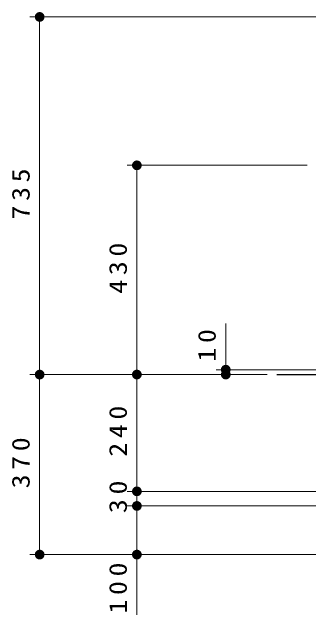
# Model space of a CAD drawing. Units: millimetres on the paper, scale 1:20. Extents: x -365 to 0, y -5 to 257.
# Drawn here: x -200.5 to -170, y 50.1 to 112 of the extents above; entities that cross this region are included whole.
import ezdxf

# ---------------------------------------------------------------- set-up
doc = ezdxf.new("R2010")
doc.units = ezdxf.units.MM
doc.layers.add('1_20', color=7, linetype='Continuous', lineweight=25)
doc.styles.add('ＭＳ ゴシック', font='')
doc.styles.get('ＭＳ ゴシック').set_extended_font_data('MS Gothic')

# ---------------------------------------------------------------- blocks, each defined once
blk = doc.blocks.new('filled_dot')
at = {"color": 0, "linetype": 'Continuous', "lineweight": -2, "const_width": 1.25}
blk.add_lwpolyline([(-0.625, 0, 1), (0.625, 0, 1)], format="xyb", close=True, dxfattribs=at)

msp = doc.modelspace()

# ---------------------------------------------------------------- linework, layer by layer
at = {"layer": '1_20', "lineweight": 13}
for p, q in [((-151.409, 111.528), (-198.684, 111.528)), ((-197.684, 74.778), (-197.684, 111.528)), ((-170.159, 96.278), (-188.684, 96.278)), ((-187.684, 74.778), (-187.684, 96.278)), ((-178.54, 74.778), (-178.54, 80.018)), ((-166.756, 75.278), (-179.54, 75.278)), ((-174.282, 74.778), (-198.684, 74.778)), ((-197.684, 56.278), (-197.684, 74.778)), ((-174.282, 74.778), (-188.684, 74.778)), ((-187.684, 62.778), (-187.684, 74.778)), ((-166.684, 62.778), (-188.684, 62.778)), ((-187.684, 61.278), (-187.684, 62.778)), ((-166.684, 61.278), (-188.684, 61.278)), ((-187.684, 50.077), (-187.684, 61.278)), ((-166.684, 56.278), (-198.684, 56.278))]:
    msp.add_line(p, q, dxfattribs=at)
at = {"layer": '1_20'}
msp.add_line((-173.282, 74.778), (-163.184, 74.778), dxfattribs=at)

# ---------------------------------------------------------------- block references
at = {"layer": '1_20', "lineweight": 13, "xscale": 0.4, "yscale": 0.4}
for p, rotation in [((-197.684, 111.528), 270), ((-187.684, 96.278), 270), ((-178.54, 75.278), 270), ((-197.684, 74.778), 90), ((-197.684, 74.778), 270), ((-187.684, 74.778), 90), ((-187.684, 74.778), 270), ((-178.54, 74.778), 90), ((-187.684, 62.778), 90), ((-187.684, 62.778), 270), ((-187.684, 61.278), 90), ((-197.684, 56.278), 90), ((-187.684, 56.278), 90)]:
    msp.add_blockref('filled_dot', p, dxfattribs=dict(at, rotation=rotation))

# ---------------------------------------------------------------- texts
at = {"layer": '1_20', "char_height": 1.833, "attachment_point": 8, "rotation": 90, "style": 'ＭＳ ゴシック'}
for s, insert in [('\\T1.33;\\W1.15;735', (-198.684, 93.57)), ('\\T1.33;\\W1.15;430', (-188.684, 85.944)), ('\\T1.34;\\W1.15;10', (-179.54, 78.018)), ('\\T1.33;\\W1.15;240', (-188.684, 69.194)), ('\\T1.33;\\W1.15;370', (-198.684, 65.944)), ('\\T1.34;\\W1.15;30', (-188.684, 62.456)), ('\\T1.33;\\W1.15;100', (-188.684, 53.077))]:
    msp.add_mtext(s, dxfattribs=dict(at, insert=insert))

doc.saveas('drawing.dxf')
